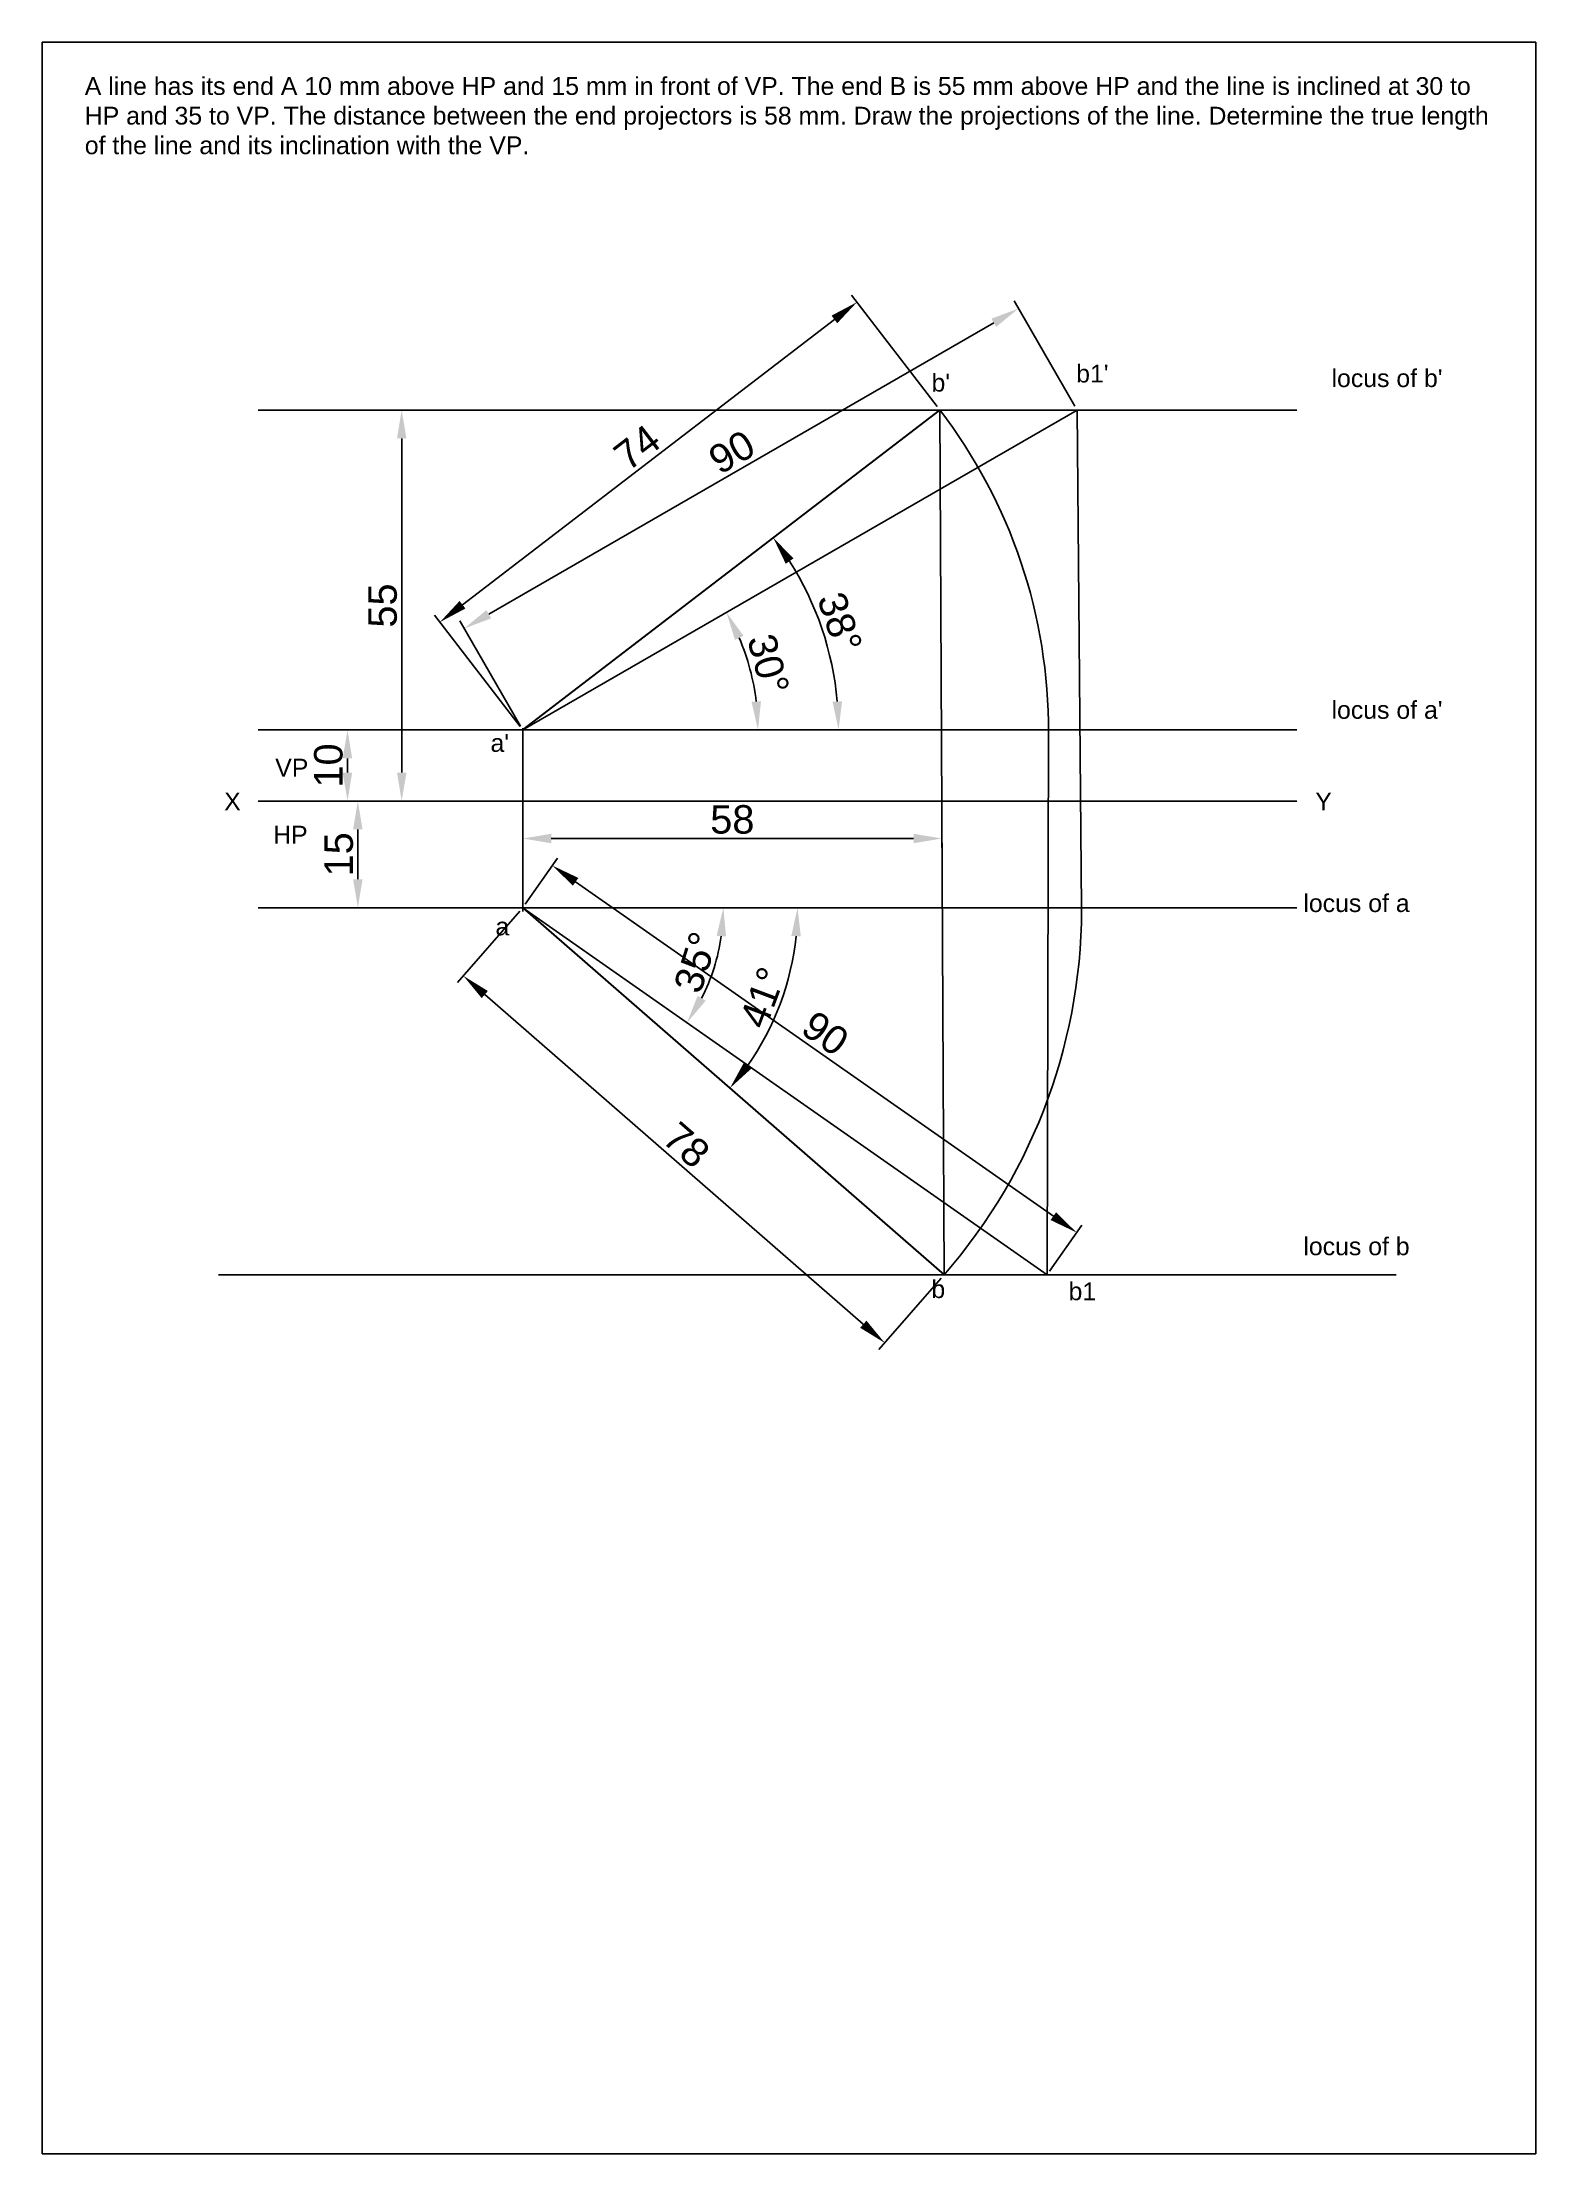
# Model space of a CAD drawing. Header units: millimetres. Extents: x 0 to 210, y 0 to 297.
import ezdxf

# ---------------------------------------------------------------- set-up
doc = ezdxf.new("R2010")
doc.units = ezdxf.units.MM
doc.styles.get("Standard").update_dxf_attribs({"font": 'arial.ttf'})
doc.dimstyles.new('ISO-25', dxfattribs={"dimtxt": 4, "dimasz": 4, "dimexe": 1.25, "dimexo": 0.625, "dimtad": 1, "dimdec": 0, "dimtxsty": 'Standard', "dimcen": 2.5, "dimadec": 0, "dimazin": 0, "dimtfac": 1, "dimtdec": 0, "dimtmove": 0, "dimatfit": 3, "dimfxl": 1, "dimarcsym": 0})

# ---------------------------------------------------------------- blocks, each defined once
blk = doc.blocks.new('*D2')
at = {"color": 0, "lineweight": -2, "transparency": 16777216}
for p, q in [((44.04, 200.27), (41.67, 200.27)), ((42.92, 196.27), (42.92, 194.27)), ((44.19, 190.27), (41.67, 190.27))]:
    blk.add_line(p, q, dxfattribs=at)
at = {"color": 0, "transparency": 16777216}
for points in [[(42.25, 196.27), (43.58, 196.27), (42.92, 200.27)], [(42.25, 194.27), (43.58, 194.27), (42.92, 190.27)]]:
    blk.add_solid(points, dxfattribs=at)
at = {"layer": 'Defpoints', "color": 0, "transparency": 16777216}
for p in [(44.66, 200.27), (42.92, 190.27), (44.81, 190.27)]:
    blk.add_point(p, dxfattribs=at)
at = {"color": 0, "transparency": 16777216, "insert": (40.25, 195.27), "char_height": 4, "attachment_point": 5, "rotation": 90}
blk.add_mtext('10', dxfattribs=at)
blk = doc.blocks.new('*D3')
at = {"color": 0, "lineweight": -2, "transparency": 16777216}
for p, q in [((45.79, 190.27), (43.12, 190.27)), ((44.37, 186.27), (44.37, 179.27)), ((45.79, 175.27), (43.12, 175.27))]:
    blk.add_line(p, q, dxfattribs=at)
at = {"color": 0, "transparency": 16777216}
for points in [[(43.71, 186.27), (45.04, 186.27), (44.37, 190.27)], [(43.71, 179.27), (45.04, 179.27), (44.37, 175.27)]]:
    blk.add_solid(points, dxfattribs=at)
at = {"layer": 'Defpoints', "color": 0, "transparency": 16777216}
for p in [(46.41, 190.27), (44.37, 175.27), (46.41, 175.27)]:
    blk.add_point(p, dxfattribs=at)
at = {"color": 0, "transparency": 16777216, "insert": (41.71, 182.77), "char_height": 4, "attachment_point": 5, "rotation": 90}
blk.add_mtext('15', dxfattribs=at)
blk = doc.blocks.new('*D4')
at = {"color": 0, "lineweight": -2, "transparency": 16777216}
for p, q in [((79.51, 245.27), (49.29, 245.27)), ((50.54, 241.27), (50.54, 194.27)), ((80.21, 190.27), (49.29, 190.27))]:
    blk.add_line(p, q, dxfattribs=at)
at = {"color": 0, "transparency": 16777216}
for points in [[(49.88, 241.27), (51.21, 241.27), (50.54, 245.27)], [(49.88, 194.27), (51.21, 194.27), (50.54, 190.27)]]:
    blk.add_solid(points, dxfattribs=at)
at = {"layer": 'Defpoints', "color": 0, "transparency": 16777216}
for p in [(80.14, 245.27), (50.54, 190.27), (80.84, 190.27)]:
    blk.add_point(p, dxfattribs=at)
at = {"color": 0, "transparency": 16777216, "insert": (47.88, 217.77), "char_height": 4, "attachment_point": 5, "rotation": 90}
blk.add_mtext('55', dxfattribs=at)
blk = doc.blocks.new('*D5')
at = {"color": 0, "lineweight": -2, "transparency": 16777216}
blk.add_arc((67.56, 200.27), 33.08, 6.9328, 23.0672, dxfattribs=at)
at = {"color": 0, "transparency": 16777216}
for points in [[(97.4, 212.93), (98.59, 213.52), (96.21, 216.8)], [(101.06, 204.3), (99.73, 204.22), (100.64, 200.27)]]:
    blk.add_solid(points, dxfattribs=at)
at = {"layer": 'Defpoints', "color": 0, "transparency": 16777216}
for p in [(128.18, 235.27), (100.14, 206.01), (30.36, 200.27), (67.56, 200.27), (176.4, 200.27)]:
    blk.add_point(p, dxfattribs=at)
at = {"color": 0, "transparency": 16777216, "insert": (102.09, 209.52), "char_height": 4, "attachment_point": 5, "rotation": 285}
blk.add_mtext('30°', dxfattribs=at)
blk = doc.blocks.new('*D7')
at = {"color": 0, "lineweight": -2, "transparency": 16777216}
blk.add_arc((67.56, 175.27), 28.2, 333.1333, 351.8667, dxfattribs=at)
at = {"color": 0, "transparency": 16777216}
for points in [[(94.82, 171.32), (96.15, 171.23), (95.77, 175.27)], [(93.29, 162.18), (92.15, 162.86), (90.66, 159.09)]]:
    blk.add_solid(points, dxfattribs=at)
at = {"layer": 'Defpoints', "color": 0, "transparency": 16777216}
for p in [(30.36, 175.27), (67.56, 175.27), (176.4, 175.27), (93.46, 164.1), (141.29, 123.64)]:
    blk.add_point(p, dxfattribs=at)
at = {"color": 0, "transparency": 16777216, "insert": (91.91, 167.59), "char_height": 4, "attachment_point": 5, "rotation": 72.5}
blk.add_mtext('35°', dxfattribs=at)
blk = doc.blocks.new('*D8')
at = {"color": 0, "lineweight": -2, "transparency": 16777216}
for p, q in [((67.92, 175.78), (72.44, 182.23)), ((75, 178.91), (142.17, 131.87)), ((141.65, 124.16), (146.16, 130.6))]:
    blk.add_line(p, q, dxfattribs=at)
at = {"color": 0, "transparency": 16777216}
for points in [[(75.38, 179.45), (74.61, 178.36), (71.72, 181.2)], [(142.55, 132.42), (141.78, 131.33), (145.44, 129.58)]]:
    blk.add_solid(points, dxfattribs=at)
at = {"layer": 'Defpoints', "color": 0, "transparency": 16777216}
for p in [(67.56, 175.27), (145.44, 129.58), (141.29, 123.64)]:
    blk.add_point(p, dxfattribs=at)
at = {"color": 0, "transparency": 16777216, "insert": (110.11, 157.58), "char_height": 4, "attachment_point": 5, "rotation": 325}
blk.add_mtext('90', dxfattribs=at)
blk = doc.blocks.new('*D9')
at = {"color": 0, "lineweight": -2, "transparency": 16777216}
for p, q in [((145.19, 245.81), (136.64, 260.62)), ((62.78, 216.54), (133.8, 257.54)), ((67.25, 200.81), (58.7, 215.62))]:
    blk.add_line(p, q, dxfattribs=at)
at = {"color": 0, "transparency": 16777216}
for points in [[(133.47, 258.12), (134.13, 256.96), (137.26, 259.54)], [(62.45, 217.12), (63.12, 215.96), (59.32, 214.54)]]:
    blk.add_solid(points, dxfattribs=at)
at = {"layer": 'Defpoints', "color": 0, "transparency": 16777216}
for p in [(137.26, 259.54), (145.51, 245.27), (67.56, 200.27)]:
    blk.add_point(p, dxfattribs=at)
at = {"color": 0, "transparency": 16777216, "insert": (96.96, 239.35), "char_height": 4, "attachment_point": 5, "rotation": 30}
blk.add_mtext('90', dxfattribs=at)
blk = doc.blocks.new('*D10')
at = {"color": 0, "lineweight": -2, "transparency": 16777216}
blk.add_arc((67.56, 200.27), 44.41, 5.1624, 32.3394, dxfattribs=at)
at = {"color": 0, "transparency": 16777216}
for points in [[(104.54, 223.64), (105.63, 224.4), (102.79, 227.3)], [(112.46, 204.29), (111.13, 204.23), (111.97, 200.27)]]:
    blk.add_solid(points, dxfattribs=at)
at = {"layer": 'Defpoints', "color": 0, "transparency": 16777216}
for p in [(126.2, 245.27), (110.92, 209.88), (30.36, 200.27), (67.56, 200.27), (176.4, 200.27)]:
    blk.add_point(p, dxfattribs=at)
at = {"color": 0, "transparency": 16777216, "insert": (112.14, 215.4), "char_height": 4, "attachment_point": 5, "rotation": 288.7509}
blk.add_mtext('38°', dxfattribs=at)
blk = doc.blocks.new('*D11')
at = {"color": 0, "lineweight": -2, "transparency": 16777216}
blk.add_arc((67.56, 175.27), 38.64, 324.8738, 354.0661, dxfattribs=at)
at = {"color": 0, "transparency": 16777216}
for points in [[(105.33, 171.31), (106.66, 171.24), (106.2, 175.27)], [(99.69, 152.62), (98.64, 153.44), (96.7, 149.89)]]:
    blk.add_solid(points, dxfattribs=at)
at = {"layer": 'Defpoints', "color": 0, "transparency": 16777216}
for p in [(30.36, 175.27), (67.56, 175.27), (176.4, 175.27), (101.88, 157.5), (126.82, 123.64)]:
    blk.add_point(p, dxfattribs=at)
at = {"color": 0, "transparency": 16777216, "insert": (101.28, 162.64), "char_height": 4, "attachment_point": 5, "rotation": 69.47}
blk.add_mtext('41°', dxfattribs=at)
blk = doc.blocks.new('*D12')
at = {"color": 0, "lineweight": -2, "transparency": 16777216}
for p, q in [((125.82, 245.76), (113.8, 261.43)), ((59.09, 217.88), (111.39, 258.01)), ((67.18, 200.76), (55.16, 216.43))]:
    blk.add_line(p, q, dxfattribs=at)
at = {"color": 0, "transparency": 16777216}
for points in [[(110.98, 258.54), (111.79, 257.48), (114.56, 260.44)], [(58.68, 218.41), (59.5, 217.35), (55.92, 215.44)]]:
    blk.add_solid(points, dxfattribs=at)
at = {"layer": 'Defpoints', "color": 0, "transparency": 16777216}
for p in [(114.56, 260.44), (126.2, 245.27), (67.56, 200.27)]:
    blk.add_point(p, dxfattribs=at)
at = {"color": 0, "transparency": 16777216, "insert": (83.64, 240.02), "char_height": 4, "attachment_point": 5, "rotation": 37.5018}
blk.add_mtext('74', dxfattribs=at)
blk = doc.blocks.new('*D13')
at = {"color": 0, "lineweight": -2, "transparency": 16777216}
for p, q in [((67.15, 174.79), (58.39, 164.73)), ((115.45, 116.68), (62.23, 163.05)), ((126.41, 123.17), (117.65, 113.11))]:
    blk.add_line(p, q, dxfattribs=at)
at = {"color": 0, "transparency": 16777216}
for points in [[(62.66, 163.55), (61.79, 162.55), (59.21, 165.68)], [(115.89, 117.18), (115.01, 116.18), (118.47, 114.05)]]:
    blk.add_solid(points, dxfattribs=at)
at = {"layer": 'Defpoints', "color": 0, "transparency": 16777216}
for p in [(67.56, 175.27), (59.21, 165.68), (126.82, 123.64)]:
    blk.add_point(p, dxfattribs=at)
at = {"color": 0, "transparency": 16777216, "insert": (90.59, 141.88), "char_height": 4, "width": 5.7053, "attachment_point": 5, "rotation": 318.9399}
blk.add_mtext('78', dxfattribs=at)
blk = doc.blocks.new('*D14')
at = {"color": 0, "lineweight": -2, "transparency": 16777216}
for p, q in [((67.56, 185.42), (67.56, 183.75)), ((71.56, 185), (122.51, 185)), ((126.51, 185.16), (126.51, 183.75))]:
    blk.add_line(p, q, dxfattribs=at)
at = {"color": 0, "transparency": 16777216}
for points in [[(71.56, 185.66), (71.56, 184.33), (67.56, 185)], [(122.51, 185.66), (122.51, 184.33), (126.51, 185)]]:
    blk.add_solid(points, dxfattribs=at)
at = {"layer": 'Defpoints', "color": 0, "transparency": 16777216}
for p in [(67.56, 186.05), (126.51, 185.79), (126.51, 185)]:
    blk.add_point(p, dxfattribs=at)
at = {"color": 0, "transparency": 16777216, "insert": (97.03, 187.66), "char_height": 4, "attachment_point": 5}
blk.add_mtext('58', dxfattribs=at)

msp = doc.modelspace()

# ---------------------------------------------------------------- linework, layer by layer
for p, q in [((30.36, 245.27), (176.4, 245.27)), ((67.56, 200.27), (145.51, 245.27)), ((126.2, 245.27), (126.82, 123.64)), ((145.51, 245.27), (146.15, 175.27)), ((30.36, 200.27), (176.4, 200.27)), ((67.56, 200.52), (67.56, 174.71)), ((141.29, 123.64), (141.48, 200.27)), ((30.36, 190.27), (176.4, 190.27)), ((30.36, 175.27), (176.4, 175.27)), ((67.56, 175.27), (141.29, 123.64)), ((190.39, 123.64), (24.79, 123.64)), ((141.29, 123.64), (190.39, 123.64))]:
    msp.add_line(p, q)
at = {"lineweight": 30}
for p, q in [((67.56, 200.27), (126.2, 245.27)), ((67.56, 175.27), (126.82, 123.64))]:
    msp.add_line(p, q, dxfattribs=at)
msp.add_lwpolyline([(0, 0), (210, 0), (210, 297), (0, 297)], close=True)
for centre, radius, start, end in [((67.56, 200.27), 73.92, 359.7101, 37.5018), ((67.56, 175.27), 78.59, 318.9399, 1.0604)]:
    msp.add_arc(centre, radius, start, end)

# ---------------------------------------------------------------- texts
at = {"char_height": 2.5, "attachment_point": 1}
for s, width, gutter_width, heights, insert in [('A line has its end A 10 mm above HP and 15 mm in front of VP. The end B is 55 mm above HP and the line is inclined at 30 to HP and 35 to VP. The distance between the end projectors is 58 mm. Draw the projections of the line. Determine the true length of the line and its inclination with the VP.', 197.3028, 12.5, [0], (5.98, 292.09)), ("b'", 6.3394, 12.5, [2.5], (125.04, 250.36)), ("b1'", 6.3394, 12.5, [2.5], (145.38, 251.64)), ("locus of b'", 16.3596, 5.74, [2.5], (181.28, 251)), ("locus of a'", 16.3596, 5.74, [2.5], (181.28, 204.34)), ("a'", 6.3394, 12.5, [2.5], (63.03, 199.69)), ('VP', 6.3394, 12.5, [0], (32.76, 196.22)), ('X', 6.3394, 12.5, [0], (25.58, 191.47)), ('Y', 6.3394, 12.5, [0], (179, 191.47)), ('HP', 6.3394, 12.5, [0], (32.47, 186.79)), ('locus of a', 16.3596, 5.74, [2.5], (177.32, 177.16)), ('a', 6.3394, 12.5, [0], (63.72, 173.88)), ('locus of b', 16.3596, 5.74, [2.5], (177.32, 128.89)), ('b', 6.3394, 12.5, [0], (125.02, 122.86)), ('b1', 6.3394, 12.5, [0], (144.31, 122.56))]:
    msp.add_mtext_dynamic_manual_height_columns(s, width=width, gutter_width=gutter_width, heights=heights, dxfattribs=dict(at, insert=insert))

# ---------------------------------------------------------------- dimensions: what is measured, and where the dimension line sits
for p1, p2, distance, picture, middle in [((67.56, 200.27), (126.2, 245.27), 19.13, '*D12', (83.64, 240.02)), ((67.56, 200.27), (145.51, 245.27), 16.48, '*D9', (96.96, 239.35)), ((67.56, 175.27), (141.29, 123.64), 7.25, '*D8', (110.11, 157.58))]:
    dim = msp.add_aligned_dim(p1=p1, p2=p2, distance=distance, dimstyle='ISO-25')
    dim.commit()
    dim.dimension.update_dxf_attribs({"geometry": picture, "text_midpoint": middle})
for base, line1, line2, picture, middle in [((110.92, 209.88), ((30.36, 200.27), (176.4, 200.27)), ((67.56, 200.27), (126.2, 245.27)), '*D10', (112.14, 215.4)), ((100.14, 206.01), ((30.36, 200.27), (176.4, 200.27)), ((67.56, 200.27), (128.18, 235.27)), '*D5', (102.09, 209.52)), ((93.46, 164.1), ((67.56, 175.27), (141.29, 123.64)), ((30.36, 175.27), (176.4, 175.27)), '*D7', (91.91, 167.59)), ((101.88, 157.5), ((30.36, 175.27), (176.4, 175.27)), ((67.56, 175.27), (126.82, 123.64)), '*D11', (101.28, 162.64))]:
    dim = msp.add_angular_dim_2l(base=base, line1=line1, line2=line2, dimstyle='ISO-25')
    dim.commit()
    dim.dimension.update_dxf_attribs({"geometry": picture, "text_midpoint": middle})
for base, p1, p2, picture, middle in [((50.54, 190.27), (80.14, 245.27), (80.84, 190.27), '*D4', (47.88, 217.77)), ((42.92, 190.27), (44.66, 200.27), (44.81, 190.27), '*D2', (40.25, 195.27)), ((44.37, 175.27), (46.41, 190.27), (46.41, 175.27), '*D3', (41.71, 182.77))]:
    dim = msp.add_linear_dim(base=base, p1=p1, p2=p2, angle=90, dimstyle='ISO-25')
    dim.commit()
    dim.dimension.update_dxf_attribs({"geometry": picture, "text_midpoint": middle})
dim = msp.add_linear_dim(base=(126.51, 185), p1=(67.56, 186.05), p2=(126.51, 185.79), text='58', dimstyle='ISO-25')
dim.commit()
dim.dimension.update_dxf_attribs({"geometry": '*D14', "text_midpoint": (97.03, 187.66)})
dim = msp.add_aligned_dim(p1=(126.82, 123.64), p2=(67.56, 175.27), distance=12.72, text='78', dimstyle='ISO-25')
dim.commit()
dim.dimension.update_dxf_attribs({"geometry": '*D13', "text_midpoint": (90.59, 141.88)})

doc.saveas('drawing.dxf')
